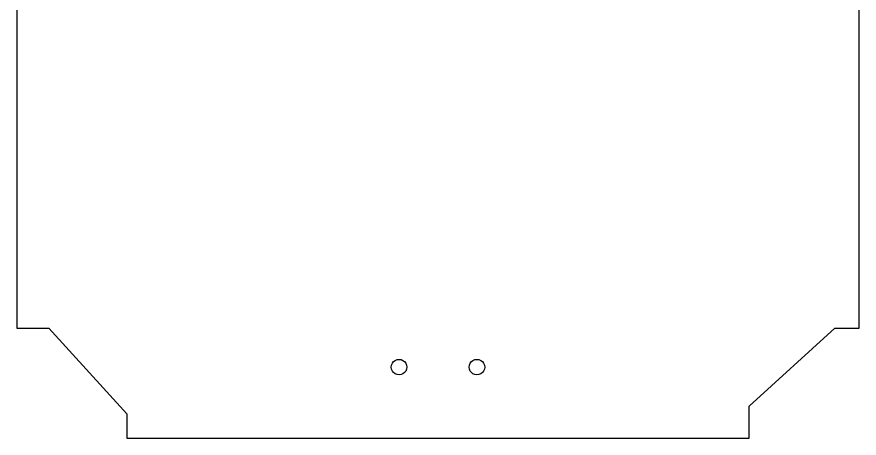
# Model space of a CAD drawing. Header units: metres. Extents: x 784 to 1000, y -1501 to -1285.
# Drawn here: x 783.7 to 1000.2, y -1501.3 to -1393 of the extents above; entities that cross this region are included whole.
import ezdxf

# ---------------------------------------------------------------- set-up
doc = ezdxf.new("R2010")
doc.units = ezdxf.units.M

msp = doc.modelspace()

# ---------------------------------------------------------------- linework, layer by layer
at = {"layer": 'Layer0'}
for points in [[(783.69, -1313.04, 0), (783.69, -1473.04, 0), (791.94, -1473.04, 0), (811.94, -1495.04, 0), (811.94, -1501.29, 0), (971.94, -1501.29, 0), (971.94, -1493.04, 0), (993.94, -1473.04, 0), (1000.19, -1473.04, 0), (1000.19, -1313.04, 0), (991.94, -1313.04, 0), (971.94, -1291.04, 0), (971.94, -1284.79, 0), (811.94, -1284.79, 0), (811.94, -1293.04, 0), (789.94, -1313.04, 0), (783.69, -1313.04, 0)], [(882.94, -1481.3, 0), (883.36, -1481.62, 0), (883.68, -1482.04, 0), (883.88, -1482.52, 0), (883.94, -1483.04, 0), (883.88, -1483.55, 0), (883.68, -1484.04, 0), (883.36, -1484.45, 0), (882.94, -1484.77, 0), (882.46, -1484.97, 0), (881.94, -1485.04, 0), (881.43, -1484.97, 0), (880.94, -1484.77, 0), (880.53, -1484.45, 0), (880.21, -1484.04, 0), (880.01, -1483.55, 0), (879.94, -1483.04, 0), (880.01, -1482.52, 0), (880.21, -1482.04, 0), (880.53, -1481.62, 0), (880.94, -1481.3, 0), (881.43, -1481.1, 0), (881.94, -1481.04, 0), (882.46, -1481.1, 0), (882.94, -1481.3, 0)], [(900.53, -1484.45, 0), (900.21, -1484.04, 0), (900.01, -1483.55, 0), (899.94, -1483.04, 0), (900.01, -1482.52, 0), (900.21, -1482.04, 0), (900.53, -1481.62, 0), (900.94, -1481.3, 0), (901.43, -1481.1, 0), (901.94, -1481.04, 0), (902.46, -1481.1, 0), (902.94, -1481.3, 0), (903.36, -1481.62, 0), (903.68, -1482.04, 0), (903.88, -1482.52, 0), (903.94, -1483.04, 0), (903.88, -1483.55, 0), (903.68, -1484.04, 0), (903.36, -1484.45, 0), (902.94, -1484.77, 0), (902.46, -1484.97, 0), (901.94, -1485.04, 0), (901.43, -1484.97, 0), (900.94, -1484.77, 0), (900.53, -1484.45, 0)]]:
    msp.add_polyline3d(points, dxfattribs=at)

doc.saveas('drawing.dxf')
